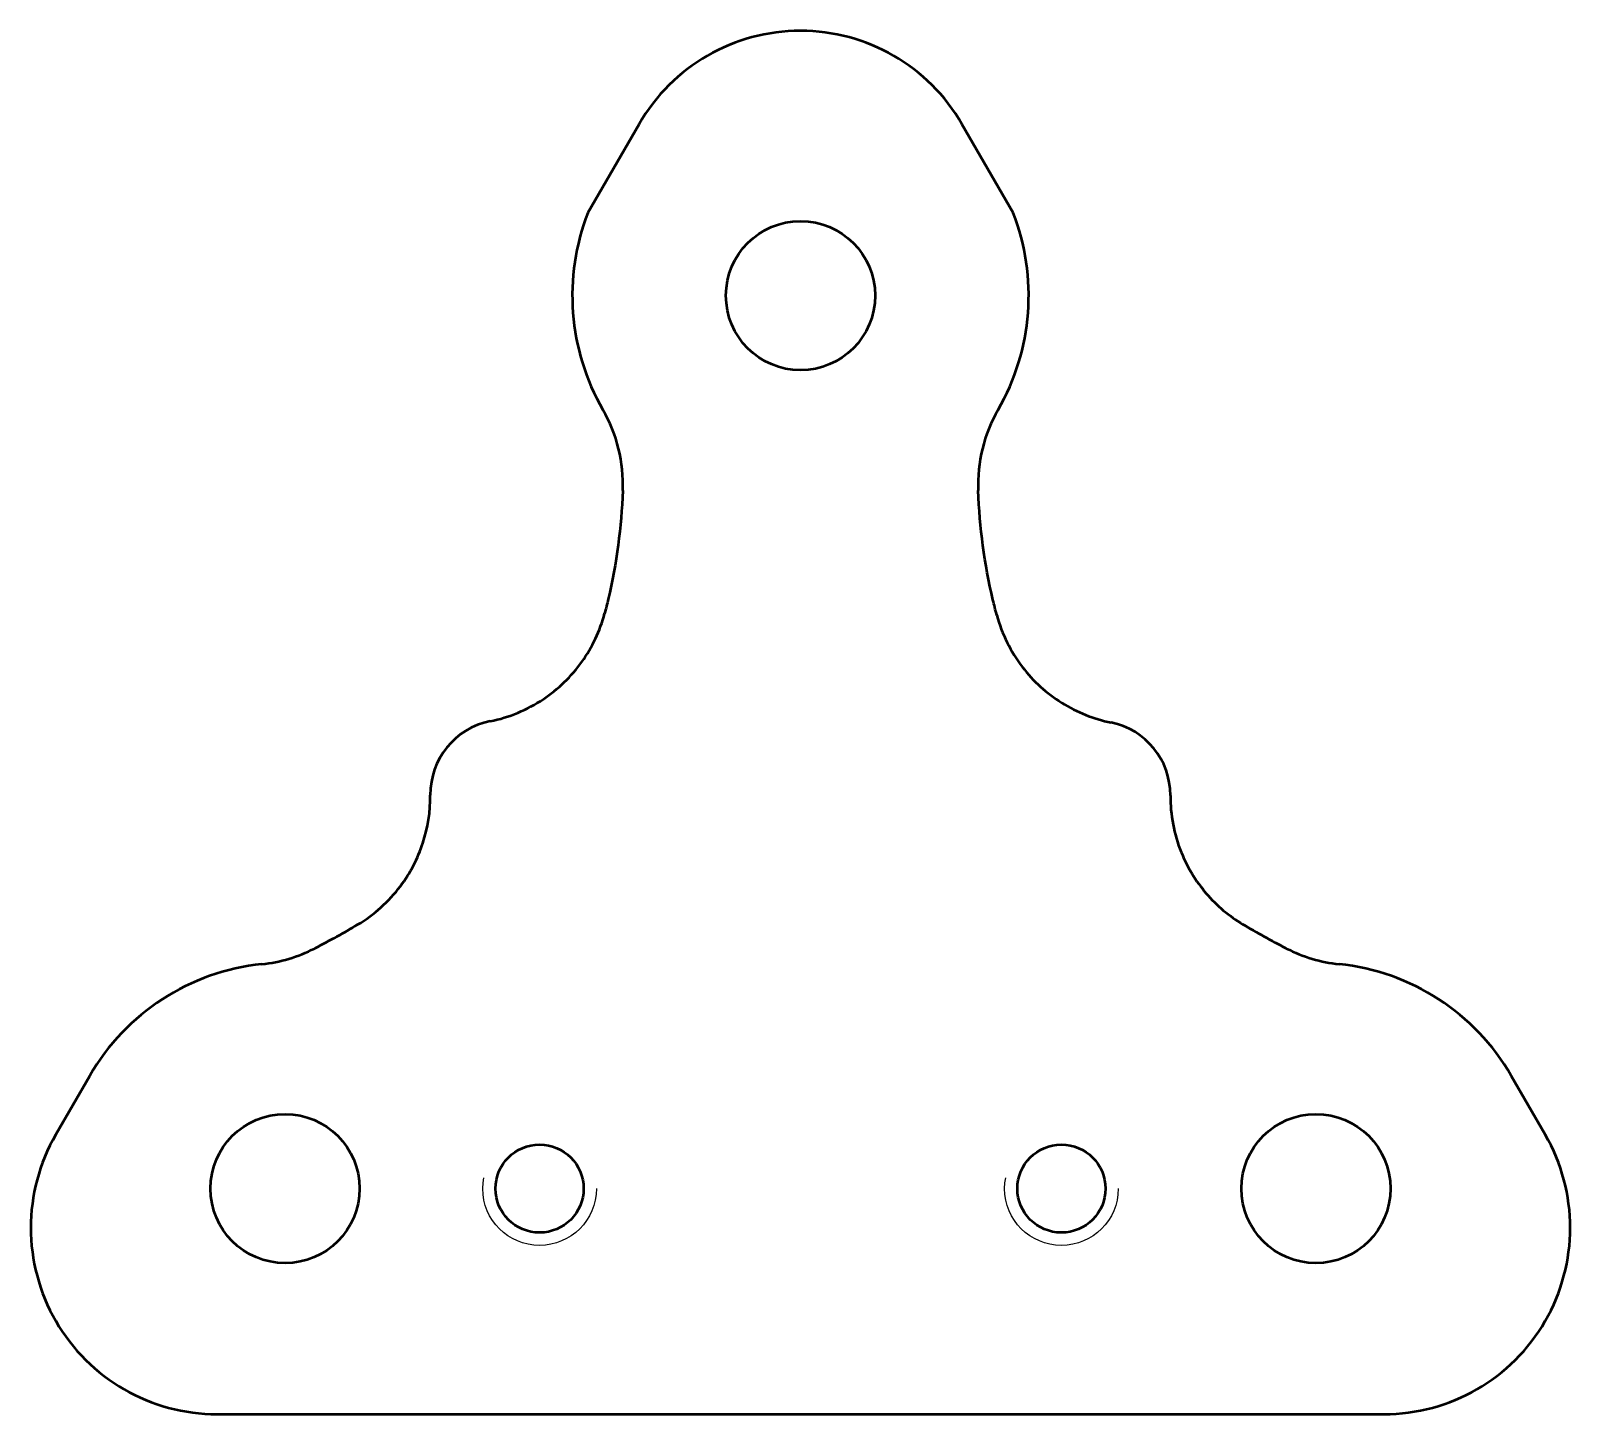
# Model space of a CAD drawing. Header units: inches. Extents: x 4.215 to 5.028, y 4.13 to 4.861.
import ezdxf

# ---------------------------------------------------------------- set-up
doc = ezdxf.new("R2010")
doc.units = ezdxf.units.IN
doc.header["$MEASUREMENT"] = 0
doc.linetypes.add('DASHED', pattern=[0.2067, 0.1654, -0.0413])
doc.layers.add('Hidden Narrow (ANSI)', color=7, linetype='DASHED', lineweight=25)
doc.layers.add('Visible (ANSI)', color=7, linetype='Continuous', lineweight=50)

msp = doc.modelspace()

# ---------------------------------------------------------------- linework, layer by layer
at = {"layer": 'Hidden Narrow (ANSI)', "ltscale": 0.358927}
for centre in [(4.48389, 4.24947), (4.75948, 4.24947)]:
    msp.add_circle(centre, 0.03, dxfattribs=at)
at = {"layer": 'Visible (ANSI)'}
for p, q in [((4.53645, 4.8115), (4.50941, 4.76468)), ((4.73396, 4.76468), (4.70692, 4.8115)), ((4.24634, 4.30903), (4.22842, 4.27799)), ((5.01495, 4.27799), (4.99703, 4.30903)), ((4.31366, 4.13036), (4.92971, 4.13036))]:
    msp.add_line(p, q, dxfattribs=at)
for centre, radius in [((4.62169, 4.72091), 0.03937), ((4.3495, 4.24947), 0.03937), ((4.89387, 4.24947), 0.03937), ((4.48389, 4.24947), 0.02325), ((4.75948, 4.24947), 0.02325)]:
    msp.add_circle(centre, radius, dxfattribs=at)
for centre, radius, start, end in [((4.62169, 4.76229), 0.09843, 30, 150), ((4.62169, 4.72091), 0.1205, 158.69788, 210.01675), ((4.62169, 4.72091), 0.1205, 329.98325, 21.30212), ((4.46563, 4.45756), 0.03943, 101.45169, 180.54514), ((4.77793, 4.45724), 0.03906, 359.65692, 78.51525), ((4.3495, 4.24947), 0.11912, 95.90944, 150), ((4.89387, 4.24947), 0.11912, 30, 84.09056), ((4.31366, 4.22878), 0.09843, 150, 270), ((4.92971, 4.22878), 0.09843, 270, 30)]:
    msp.add_arc(centre, radius, start, end, dxfattribs=at)
for points, knots in [([(4.52784, 4.61794), (4.52815, 4.62537), (4.5274, 4.63281), (4.52385, 4.64725), (4.52106, 4.65419), (4.51734, 4.66063)], [0, 0, 0, 0, 0.0566736, 0.0566736, 0.1133473, 0.1133473, 0.1133473, 0.1133473]), ([(4.72603, 4.66063), (4.72231, 4.65419), (4.71952, 4.64725), (4.71597, 4.63281), (4.71522, 4.62537), (4.71554, 4.61794)], [0, 0, 0, 0, 0.0566736, 0.0566736, 0.1133473, 0.1133473, 0.1133473, 0.1133473]), ([(4.52784, 4.61794), (4.52703, 4.59866), (4.52459, 4.57949), (4.51956, 4.55814), (4.51893, 4.55563), (4.51826, 4.55312)], [0.069324, 0.069324, 0.069324, 0.069324, 0.2166226, 0.2166226, 0.2364216, 0.2364216, 0.2364216, 0.2364216]), ([(4.72537, 4.55215), (4.72464, 4.55485), (4.72395, 4.55757), (4.71881, 4.57923), (4.71635, 4.59853), (4.71554, 4.61794)], [0.1811707, 0.1811707, 0.1811707, 0.1811707, 0.202562, 0.202562, 0.3508597, 0.3508597, 0.3508597, 0.3508597]), ([(4.4578, 4.4962), (4.46785, 4.49824), (4.47741, 4.50222), (4.49382, 4.51319), (4.5007, 4.51985), (4.51174, 4.53529), (4.51582, 4.54395), (4.51826, 4.55312)], [0, 0, 0, 0, 0.0781289, 0.0781289, 0.1504632, 0.1504632, 0.2227976, 0.2227976, 0.2227976, 0.2227976]), ([(4.72537, 4.55215), (4.72804, 4.54225), (4.73263, 4.53297), (4.74459, 4.51734), (4.75163, 4.51094), (4.76763, 4.50093), (4.77646, 4.4974), (4.78571, 4.49552)], [0, 0, 0, 0, 0.0781289, 0.0781289, 0.1500291, 0.1500291, 0.2219293, 0.2219293, 0.2219293, 0.2219293]), ([(4.38782, 4.38882), (4.39662, 4.39408), (4.40432, 4.401), (4.41562, 4.41607), (4.41961, 4.42374), (4.42496, 4.44006), (4.42629, 4.4486), (4.42621, 4.45719)], [0, 0, 0, 0, 0.0781289, 0.0781289, 0.1435582, 0.1435582, 0.2089876, 0.2089876, 0.2089876, 0.2089876]), ([(4.81699, 4.45701), (4.81693, 4.44676), (4.81887, 4.43659), (4.8259, 4.41917), (4.83036, 4.41183), (4.84145, 4.39886), (4.84801, 4.39333), (4.85534, 4.38895)], [0, 0, 0, 0, 0.0781289, 0.0781289, 0.1431382, 0.1431382, 0.2081476, 0.2081476, 0.2081476, 0.2081476]), ([(4.33724, 4.36796), (4.3421, 4.36846), (4.3469, 4.36942), (4.35626, 4.3722), (4.36081, 4.37403), (4.36515, 4.37626)], [0, 0, 0, 0, 0.03722386, 0.03722386, 0.07444772, 0.07444772, 0.07444772, 0.07444772]), ([(4.87822, 4.37626), (4.88256, 4.37403), (4.88711, 4.3722), (4.89647, 4.36942), (4.90127, 4.36846), (4.90613, 4.36796)], [0, 0, 0, 0, 0.03722386, 0.03722386, 0.07444772, 0.07444772, 0.07444772, 0.07444772])]:
    msp.add_open_spline(points, degree=3, knots=knots, dxfattribs=at)
for points in [[(4.38782, 4.38882), (4.3804, 4.38439), (4.37283, 4.38021), (4.36515, 4.37626)], [(4.87822, 4.37626), (4.87046, 4.38025), (4.86282, 4.38448), (4.85534, 4.38895)]]:
    msp.add_open_spline(points, degree=3, dxfattribs=at)

doc.saveas('drawing.dxf')
